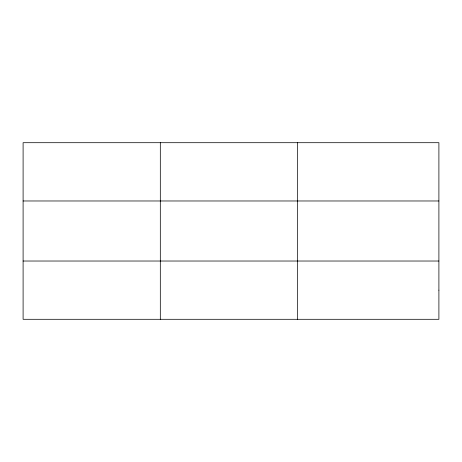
<?xml version="1.0" encoding="UTF-8"?>
<svg xmlns="http://www.w3.org/2000/svg" width="462" height="462" viewBox="0 0 462 462"><rect width="100%" height="100%" fill="white"/><g stroke="black" fill="none" stroke-linecap="round" stroke-linejoin="round"><path stroke-width="0.69" d="M160.314 319.3L160.314 142.7M297.528 319.3L297.528 142.7M23.1 200.976L438.9 200.976M23.1 261.024L438.9 261.024M438.9 290.159L438.9 319.3L23.1 319.3L23.1 142.7L438.9 142.7L438.9 290.159"/></g></svg>
